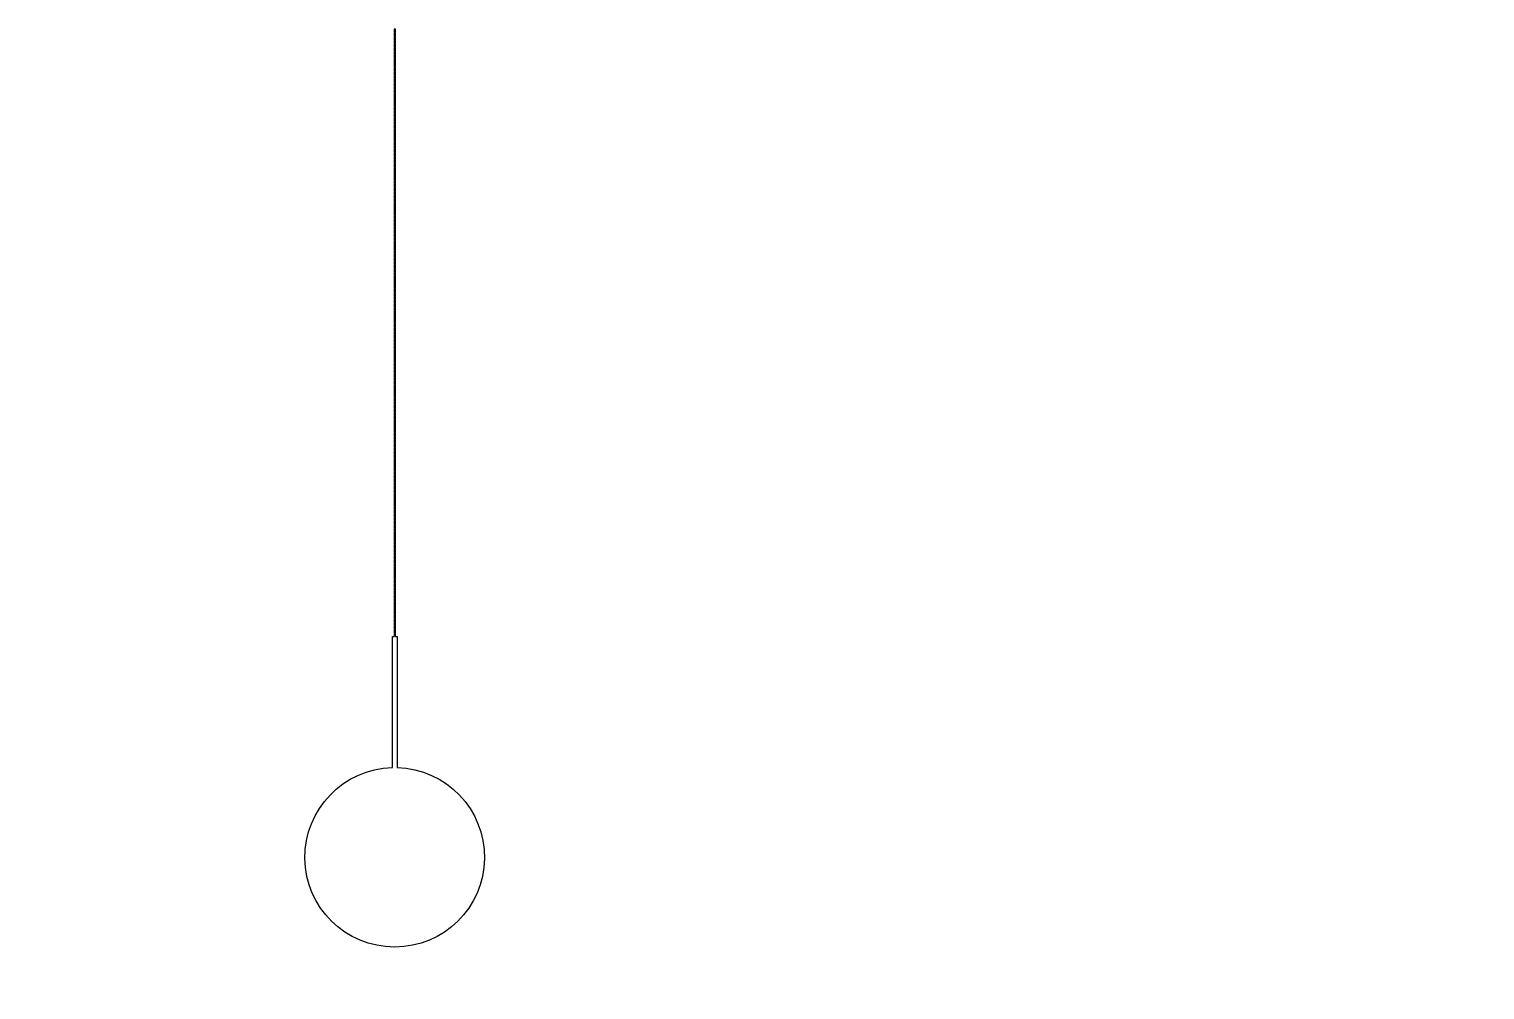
# Model space of a CAD drawing. Header units: inches. Extents: x 734146 to 834146, y 204695 to 304695.
# Drawn here: x 794793 to 797954, y 262302 to 264388 of the extents above; entities that cross this region are included whole.
import ezdxf

# ---------------------------------------------------------------- set-up
doc = ezdxf.new("R2010")
doc.units = ezdxf.units.IN
doc.header["$MEASUREMENT"] = 0

# ---------------------------------------------------------------- blocks, each defined once
blk = doc.blocks.new('*U39')
for p, q in [((298.1, 657.3), (298.1, 660.3)), ((301.1, 657.3), (298.1, 657.3)), ((301.1, 660.3), (301.1, 657.3))]:
    blk.add_line(p, q)
for points in [[(294.6, 944.7), (294.6, 660.3), (298.1, 660.3)], [(301.1, 660.3), (304.6, 660.3), (304.6, 944.7)]]:
    blk.add_lwpolyline(points)
for points in [[(301.1, 653.3), (298.1, 653.3), (298.1, 656.3), (301.1, 656.3)], [(301.1, 649.3), (298.1, 649.3), (298.1, 652.3), (301.1, 652.3)], [(301.1, 645.3), (298.1, 645.3), (298.1, 648.3), (301.1, 648.3)], [(301.1, 641.3), (298.1, 641.3), (298.1, 644.3), (301.1, 644.3)], [(301.1, 637.3), (298.1, 637.3), (298.1, 640.3), (301.1, 640.3)], [(301.1, 633.3), (298.1, 633.3), (298.1, 636.3), (301.1, 636.3)], [(301.1, 629.3), (298.1, 629.3), (298.1, 632.3), (301.1, 632.3)], [(301.1, 625.3), (298.1, 625.3), (298.1, 628.3), (301.1, 628.3)], [(301.1, 621.3), (298.1, 621.3), (298.1, 624.3), (301.1, 624.3)], [(301.1, 617.3), (298.1, 617.3), (298.1, 620.3), (301.1, 620.3)], [(301.1, 613.3), (298.1, 613.3), (298.1, 616.3), (301.1, 616.3)], [(301.1, 609.3), (298.1, 609.3), (298.1, 612.3), (301.1, 612.3)], [(301.1, 605.3), (298.1, 605.3), (298.1, 608.3), (301.1, 608.3)], [(301.1, 601.3), (298.1, 601.3), (298.1, 604.3), (301.1, 604.3)], [(301.1, 597.3), (298.1, 597.3), (298.1, 600.3), (301.1, 600.3)], [(301.1, 593.3), (298.1, 593.3), (298.1, 596.3), (301.1, 596.3)], [(301.1, 589.3), (298.1, 589.3), (298.1, 592.3), (301.1, 592.3)], [(301.1, 585.3), (298.1, 585.3), (298.1, 588.3), (301.1, 588.3)], [(301.1, 581.3), (298.1, 581.3), (298.1, 584.3), (301.1, 584.3)], [(301.1, 577.3), (298.1, 577.3), (298.1, 580.3), (301.1, 580.3)], [(301.1, 573.3), (298.1, 573.3), (298.1, 576.3), (301.1, 576.3)], [(301.1, 569.3), (298.1, 569.3), (298.1, 572.3), (301.1, 572.3)], [(301.1, 565.3), (298.1, 565.3), (298.1, 568.3), (301.1, 568.3)], [(301.1, 561.3), (298.1, 561.3), (298.1, 564.3), (301.1, 564.3)], [(301.1, 557.3), (298.1, 557.3), (298.1, 560.3), (301.1, 560.3)], [(301.1, 553.3), (298.1, 553.3), (298.1, 556.3), (301.1, 556.3)], [(301.1, 549.3), (298.1, 549.3), (298.1, 552.3), (301.1, 552.3)], [(301.1, 545.3), (298.1, 545.3), (298.1, 548.3), (301.1, 548.3)], [(301.1, 541.3), (298.1, 541.3), (298.1, 544.3), (301.1, 544.3)], [(301.1, 537.3), (298.1, 537.3), (298.1, 540.3), (301.1, 540.3)], [(301.1, 533.3), (298.1, 533.3), (298.1, 536.3), (301.1, 536.3)], [(301.1, 529.3), (298.1, 529.3), (298.1, 532.3), (301.1, 532.3)], [(301.1, 525.3), (298.1, 525.3), (298.1, 528.3), (301.1, 528.3)], [(301.1, 521.3), (298.1, 521.3), (298.1, 524.3), (301.1, 524.3)], [(301.1, 517.3), (298.1, 517.3), (298.1, 520.3), (301.1, 520.3)], [(301.1, 513.3), (298.1, 513.3), (298.1, 516.3), (301.1, 516.3)], [(301.1, 509.3), (298.1, 509.3), (298.1, 512.3), (301.1, 512.3)], [(301.1, 505.3), (298.1, 505.3), (298.1, 508.3), (301.1, 508.3)], [(301.1, 501.3), (298.1, 501.3), (298.1, 504.3), (301.1, 504.3)], [(301.1, 497.3), (298.1, 497.3), (298.1, 500.3), (301.1, 500.3)], [(301.1, 493.3), (298.1, 493.3), (298.1, 496.3), (301.1, 496.3)], [(301.1, 489.3), (298.1, 489.3), (298.1, 492.3), (301.1, 492.3)], [(301.1, 485.3), (298.1, 485.3), (298.1, 488.3), (301.1, 488.3)], [(301.1, 481.3), (298.1, 481.3), (298.1, 484.3), (301.1, 484.3)], [(301.1, 477.3), (298.1, 477.3), (298.1, 480.3), (301.1, 480.3)], [(301.1, 473.3), (298.1, 473.3), (298.1, 476.3), (301.1, 476.3)], [(301.1, 469.3), (298.1, 469.3), (298.1, 472.3), (301.1, 472.3)], [(301.1, 465.3), (298.1, 465.3), (298.1, 468.3), (301.1, 468.3)], [(301.1, 461.3), (298.1, 461.3), (298.1, 464.3), (301.1, 464.3)], [(301.1, 457.3), (298.1, 457.3), (298.1, 460.3), (301.1, 460.3)], [(301.1, 453.3), (298.1, 453.3), (298.1, 456.3), (301.1, 456.3)], [(301.1, 449.3), (298.1, 449.3), (298.1, 452.3), (301.1, 452.3)], [(301.1, 445.3), (298.1, 445.3), (298.1, 448.3), (301.1, 448.3)], [(301.1, 441.3), (298.1, 441.3), (298.1, 444.3), (301.1, 444.3)], [(301.1, 437.3), (298.1, 437.3), (298.1, 440.3), (301.1, 440.3)], [(301.1, 433.3), (298.1, 433.3), (298.1, 436.3), (301.1, 436.3)], [(301.1, 429.3), (298.1, 429.3), (298.1, 432.3), (301.1, 432.3)], [(301.1, 425.3), (298.1, 425.3), (298.1, 428.3), (301.1, 428.3)], [(301.1, 421.3), (298.1, 421.3), (298.1, 424.3), (301.1, 424.3)], [(301.1, 417.3), (298.1, 417.3), (298.1, 420.3), (301.1, 420.3)], [(301.1, 413.3), (298.1, 413.3), (298.1, 416.3), (301.1, 416.3)], [(301.1, 409.3), (298.1, 409.3), (298.1, 412.3), (301.1, 412.3)], [(301.1, 405.3), (298.1, 405.3), (298.1, 408.3), (301.1, 408.3)], [(301.1, 401.3), (298.1, 401.3), (298.1, 404.3), (301.1, 404.3)], [(301.1, 397.3), (298.1, 397.3), (298.1, 400.3), (301.1, 400.3)], [(301.1, 393.3), (298.1, 393.3), (298.1, 396.3), (301.1, 396.3)], [(301.1, 389.3), (298.1, 389.3), (298.1, 392.3), (301.1, 392.3)], [(301.1, 385.3), (298.1, 385.3), (298.1, 388.3), (301.1, 388.3)], [(301.1, 381.3), (298.1, 381.3), (298.1, 384.3), (301.1, 384.3)], [(301.1, 377.3), (298.1, 377.3), (298.1, 380.3), (301.1, 380.3)], [(301.1, 373.3), (298.1, 373.3), (298.1, 376.3), (301.1, 376.3)], [(301.1, 369.3), (298.1, 369.3), (298.1, 372.3), (301.1, 372.3)], [(301.1, 365.3), (298.1, 365.3), (298.1, 368.3), (301.1, 368.3)], [(301.1, 361.3), (298.1, 361.3), (298.1, 364.3), (301.1, 364.3)], [(301.1, 357.3), (298.1, 357.3), (298.1, 360.3), (301.1, 360.3)], [(301.1, 353.3), (298.1, 353.3), (298.1, 356.3), (301.1, 356.3)], [(301.1, 349.3), (298.1, 349.3), (298.1, 352.3), (301.1, 352.3)], [(301.1, 345.3), (298.1, 345.3), (298.1, 348.3), (301.1, 348.3)], [(301.1, 341.3), (298.1, 341.3), (298.1, 344.3), (301.1, 344.3)], [(301.1, 337.3), (298.1, 337.3), (298.1, 340.3), (301.1, 340.3)], [(301.1, 333.3), (298.1, 333.3), (298.1, 336.3), (301.1, 336.3)], [(301.1, 329.3), (298.1, 329.3), (298.1, 332.3), (301.1, 332.3)], [(301.1, 325.3), (298.1, 325.3), (298.1, 328.3), (301.1, 328.3)], [(301.1, 321.3), (298.1, 321.3), (298.1, 324.3), (301.1, 324.3)], [(301.1, 317.3), (298.1, 317.3), (298.1, 320.3), (301.1, 320.3)], [(301.1, 313.3), (298.1, 313.3), (298.1, 316.3), (301.1, 316.3)], [(301.1, 309.3), (298.1, 309.3), (298.1, 312.3), (301.1, 312.3)], [(301.1, 305.3), (298.1, 305.3), (298.1, 308.3), (301.1, 308.3)], [(301.1, 301.3), (298.1, 301.3), (298.1, 304.3), (301.1, 304.3)], [(301.1, 297.3), (298.1, 297.3), (298.1, 300.3), (301.1, 300.3)], [(301.1, 293.3), (298.1, 293.3), (298.1, 296.3), (301.1, 296.3)], [(301.1, 289.3), (298.1, 289.3), (298.1, 292.3), (301.1, 292.3)], [(301.1, 285.3), (298.1, 285.3), (298.1, 288.3), (301.1, 288.3)], [(301.1, 281.3), (298.1, 281.3), (298.1, 284.3), (301.1, 284.3)], [(301.1, 277.3), (298.1, 277.3), (298.1, 280.3), (301.1, 280.3)], [(301.1, 273.3), (298.1, 273.3), (298.1, 276.3), (301.1, 276.3)], [(301.1, 269.3), (298.1, 269.3), (298.1, 272.3), (301.1, 272.3)], [(301.1, 265.3), (298.1, 265.3), (298.1, 268.3), (301.1, 268.3)], [(301.1, 261.3), (298.1, 261.3), (298.1, 264.3), (301.1, 264.3)], [(301.1, 257.3), (298.1, 257.3), (298.1, 260.3), (301.1, 260.3)], [(301.1, 253.3), (298.1, 253.3), (298.1, 256.3), (301.1, 256.3)], [(301.1, 249.3), (298.1, 249.3), (298.1, 252.3), (301.1, 252.3)], [(301.1, 245.3), (298.1, 245.3), (298.1, 248.3), (301.1, 248.3)], [(301.1, 241.3), (298.1, 241.3), (298.1, 244.3), (301.1, 244.3)], [(301.1, 237.3), (298.1, 237.3), (298.1, 240.3), (301.1, 240.3)], [(301.1, 233.3), (298.1, 233.3), (298.1, 236.3), (301.1, 236.3)], [(301.1, 229.3), (298.1, 229.3), (298.1, 232.3), (301.1, 232.3)], [(301.1, 225.3), (298.1, 225.3), (298.1, 228.3), (301.1, 228.3)], [(301.1, 221.3), (298.1, 221.3), (298.1, 224.3), (301.1, 224.3)], [(301.1, 217.3), (298.1, 217.3), (298.1, 220.3), (301.1, 220.3)], [(301.1, 213.3), (298.1, 213.3), (298.1, 216.3), (301.1, 216.3)], [(301.1, 209.3), (298.1, 209.3), (298.1, 212.3), (301.1, 212.3)], [(301.1, 205.3), (298.1, 205.3), (298.1, 208.3), (301.1, 208.3)], [(301.1, 201.3), (298.1, 201.3), (298.1, 204.3), (301.1, 204.3)], [(301.1, 197.3), (298.1, 197.3), (298.1, 200.3), (301.1, 200.3)], [(301.1, 193.3), (298.1, 193.3), (298.1, 196.3), (301.1, 196.3)], [(301.1, 189.3), (298.1, 189.3), (298.1, 192.3), (301.1, 192.3)], [(301.1, 185.3), (298.1, 185.3), (298.1, 188.3), (301.1, 188.3)], [(301.1, 181.3), (298.1, 181.3), (298.1, 184.3), (301.1, 184.3)], [(301.1, 177.3), (298.1, 177.3), (298.1, 180.3), (301.1, 180.3)], [(301.1, 173.3), (298.1, 173.3), (298.1, 176.3), (301.1, 176.3)], [(301.1, 169.3), (298.1, 169.3), (298.1, 172.3), (301.1, 172.3)], [(301.1, 165.3), (298.1, 165.3), (298.1, 168.3), (301.1, 168.3)], [(301.1, 161.3), (298.1, 161.3), (298.1, 164.3), (301.1, 164.3)], [(301.1, 157.3), (298.1, 157.3), (298.1, 160.3), (301.1, 160.3)], [(301.1, 153.3), (298.1, 153.3), (298.1, 156.3), (301.1, 156.3)], [(301.1, 149.3), (298.1, 149.3), (298.1, 152.3), (301.1, 152.3)], [(301.1, 145.3), (298.1, 145.3), (298.1, 148.3), (301.1, 148.3)], [(301.1, 141.3), (298.1, 141.3), (298.1, 144.3), (301.1, 144.3)], [(301.1, 137.3), (298.1, 137.3), (298.1, 140.3), (301.1, 140.3)], [(301.1, 133.3), (298.1, 133.3), (298.1, 136.3), (301.1, 136.3)], [(301.1, 129.3), (298.1, 129.3), (298.1, 132.3), (301.1, 132.3)], [(301.1, 125.3), (298.1, 125.3), (298.1, 128.3), (301.1, 128.3)], [(301.1, 121.3), (298.1, 121.3), (298.1, 124.3), (301.1, 124.3)], [(301.1, 117.3), (298.1, 117.3), (298.1, 120.3), (301.1, 120.3)], [(301.1, 113.3), (298.1, 113.3), (298.1, 116.3), (301.1, 116.3)], [(301.1, 109.3), (298.1, 109.3), (298.1, 112.3), (301.1, 112.3)], [(301.1, 105.3), (298.1, 105.3), (298.1, 108.3), (301.1, 108.3)], [(301.1, 101.3), (298.1, 101.3), (298.1, 104.3), (301.1, 104.3)], [(301.1, 97.3), (298.1, 97.3), (298.1, 100.3), (301.1, 100.3)], [(301.1, 93.3), (298.1, 93.3), (298.1, 96.3), (301.1, 96.3)], [(301.1, 89.3), (298.1, 89.3), (298.1, 92.3), (301.1, 92.3)], [(301.1, 85.3), (298.1, 85.3), (298.1, 88.3), (301.1, 88.3)], [(301.1, 81.3), (298.1, 81.3), (298.1, 84.3), (301.1, 84.3)], [(301.1, 77.3), (298.1, 77.3), (298.1, 80.3), (301.1, 80.3)], [(301.1, 73.3), (298.1, 73.3), (298.1, 76.3), (301.1, 76.3)], [(301.1, 69.3), (298.1, 69.3), (298.1, 72.3), (301.1, 72.3)], [(301.1, 65.3), (298.1, 65.3), (298.1, 68.3), (301.1, 68.3)], [(301.1, 61.3), (298.1, 61.3), (298.1, 64.3), (301.1, 64.3)], [(301.1, 57.3), (298.1, 57.3), (298.1, 60.3), (301.1, 60.3)], [(301.1, 53.3), (298.1, 53.3), (298.1, 56.3), (301.1, 56.3)], [(301.1, 49.3), (298.1, 49.3), (298.1, 52.3), (301.1, 52.3)], [(301.1, 45.3), (298.1, 45.3), (298.1, 48.3), (301.1, 48.3)], [(301.1, 41.3), (298.1, 41.3), (298.1, 44.3), (301.1, 44.3)], [(301.1, 37.3), (298.1, 37.3), (298.1, 40.3), (301.1, 40.3)], [(301.1, 33.3), (298.1, 33.3), (298.1, 36.3), (301.1, 36.3)], [(301.1, 29.3), (298.1, 29.3), (298.1, 32.3), (301.1, 32.3)], [(301.1, 25.3), (298.1, 25.3), (298.1, 28.3), (301.1, 28.3)], [(301.1, 21.3), (298.1, 21.3), (298.1, 24.3), (301.1, 24.3)], [(301.1, 17.3), (298.1, 17.3), (298.1, 20.3), (301.1, 20.3)], [(301.1, 13.3), (298.1, 13.3), (298.1, 16.3), (301.1, 16.3)], [(301.1, 9.3), (298.1, 9.3), (298.1, 12.3), (301.1, 12.3)], [(301.1, 5.3), (298.1, 5.3), (298.1, 8.3), (301.1, 8.3)], [(301.1, 1.3), (298.1, 1.3), (298.1, 4.3), (301.1, 4.3)], [(301.1, -2.7), (298.1, -2.7), (298.1, 0.3), (301.1, 0.3)], [(301.1, -6.7), (298.1, -6.7), (298.1, -3.7), (301.1, -3.7)], [(301.1, -10.7), (298.1, -10.7), (298.1, -7.7), (301.1, -7.7)], [(301.1, -14.7), (298.1, -14.7), (298.1, -11.7), (301.1, -11.7)], [(301.1, -18.7), (298.1, -18.7), (298.1, -15.7), (301.1, -15.7)], [(301.1, -22.7), (298.1, -22.7), (298.1, -19.7), (301.1, -19.7)], [(301.1, -26.7), (298.1, -26.7), (298.1, -23.7), (301.1, -23.7)], [(301.1, -30.7), (298.1, -30.7), (298.1, -27.7), (301.1, -27.7)], [(301.1, -34.7), (298.1, -34.7), (298.1, -31.7), (301.1, -31.7)], [(301.1, -38.7), (298.1, -38.7), (298.1, -35.7), (301.1, -35.7)], [(301.1, -42.7), (298.1, -42.7), (298.1, -39.7), (301.1, -39.7)], [(301.1, -46.7), (298.1, -46.7), (298.1, -43.7), (301.1, -43.7)], [(301.1, -50.7), (298.1, -50.7), (298.1, -47.7), (301.1, -47.7)], [(301.1, -54.7), (298.1, -54.7), (298.1, -51.7), (301.1, -51.7)], [(301.1, -58.7), (298.1, -58.7), (298.1, -55.7), (301.1, -55.7)], [(301.1, -62.7), (298.1, -62.7), (298.1, -59.7), (301.1, -59.7)], [(301.1, -66.7), (298.1, -66.7), (298.1, -63.7), (301.1, -63.7)], [(301.1, -70.7), (298.1, -70.7), (298.1, -67.7), (301.1, -67.7)], [(301.1, -74.7), (298.1, -74.7), (298.1, -71.7), (301.1, -71.7)], [(301.1, -78.7), (298.1, -78.7), (298.1, -75.7), (301.1, -75.7)], [(301.1, -82.7), (298.1, -82.7), (298.1, -79.7), (301.1, -79.7)], [(301.1, -86.7), (298.1, -86.7), (298.1, -83.7), (301.1, -83.7)], [(301.1, -90.7), (298.1, -90.7), (298.1, -87.7), (301.1, -87.7)], [(301.1, -94.7), (298.1, -94.7), (298.1, -91.7), (301.1, -91.7)], [(301.1, -98.7), (298.1, -98.7), (298.1, -95.7), (301.1, -95.7)], [(301.1, -102.7), (298.1, -102.7), (298.1, -99.7), (301.1, -99.7)], [(301.1, -106.7), (298.1, -106.7), (298.1, -103.7), (301.1, -103.7)], [(301.1, -110.7), (298.1, -110.7), (298.1, -107.7), (301.1, -107.7)], [(301.1, -114.7), (298.1, -114.7), (298.1, -111.7), (301.1, -111.7)], [(301.1, -118.7), (298.1, -118.7), (298.1, -115.7), (301.1, -115.7)], [(301.1, -122.7), (298.1, -122.7), (298.1, -119.7), (301.1, -119.7)], [(301.1, -126.7), (298.1, -126.7), (298.1, -123.7), (301.1, -123.7)], [(301.1, -130.7), (298.1, -130.7), (298.1, -127.7), (301.1, -127.7)], [(301.1, -134.7), (298.1, -134.7), (298.1, -131.7), (301.1, -131.7)], [(301.1, -138.7), (298.1, -138.7), (298.1, -135.7), (301.1, -135.7)], [(301.1, -142.7), (298.1, -142.7), (298.1, -139.7), (301.1, -139.7)], [(301.1, -146.7), (298.1, -146.7), (298.1, -143.7), (301.1, -143.7)], [(301.1, -150.7), (298.1, -150.7), (298.1, -147.7), (301.1, -147.7)], [(301.1, -154.7), (298.1, -154.7), (298.1, -151.7), (301.1, -151.7)], [(301.1, -158.7), (298.1, -158.7), (298.1, -155.7), (301.1, -155.7)], [(301.1, -162.7), (298.1, -162.7), (298.1, -159.7), (301.1, -159.7)], [(301.1, -166.7), (298.1, -166.7), (298.1, -163.7), (301.1, -163.7)], [(301.1, -170.7), (298.1, -170.7), (298.1, -167.7), (301.1, -167.7)], [(301.1, -174.7), (298.1, -174.7), (298.1, -171.7), (301.1, -171.7)], [(301.1, -178.7), (298.1, -178.7), (298.1, -175.7), (301.1, -175.7)], [(301.1, -182.7), (298.1, -182.7), (298.1, -179.7), (301.1, -179.7)], [(301.1, -186.7), (298.1, -186.7), (298.1, -183.7), (301.1, -183.7)], [(301.1, -190.7), (298.1, -190.7), (298.1, -187.7), (301.1, -187.7)], [(301.1, -194.7), (298.1, -194.7), (298.1, -191.7), (301.1, -191.7)], [(301.1, -198.7), (298.1, -198.7), (298.1, -195.7), (301.1, -195.7)], [(301.1, -202.7), (298.1, -202.7), (298.1, -199.7), (301.1, -199.7)], [(301.1, -206.7), (298.1, -206.7), (298.1, -203.7), (301.1, -203.7)], [(301.1, -210.7), (298.1, -210.7), (298.1, -207.7), (301.1, -207.7)], [(301.1, -214.7), (298.1, -214.7), (298.1, -211.7), (301.1, -211.7)], [(301.1, -218.7), (298.1, -218.7), (298.1, -215.7), (301.1, -215.7)], [(301.1, -222.7), (298.1, -222.7), (298.1, -219.7), (301.1, -219.7)], [(301.1, -226.7), (298.1, -226.7), (298.1, -223.7), (301.1, -223.7)], [(301.1, -230.7), (298.1, -230.7), (298.1, -227.7), (301.1, -227.7)], [(301.1, -234.7), (298.1, -234.7), (298.1, -231.7), (301.1, -231.7)], [(301.1, -238.7), (298.1, -238.7), (298.1, -235.7), (301.1, -235.7)], [(301.1, -242.7), (298.1, -242.7), (298.1, -239.7), (301.1, -239.7)], [(301.1, -246.7), (298.1, -246.7), (298.1, -243.7), (301.1, -243.7)], [(301.1, -250.7), (298.1, -250.7), (298.1, -247.7), (301.1, -247.7)], [(301.1, -254.7), (298.1, -254.7), (298.1, -251.7), (301.1, -251.7)], [(301.1, -258.7), (298.1, -258.7), (298.1, -255.7), (301.1, -255.7)], [(301.1, -262.7), (298.1, -262.7), (298.1, -259.7), (301.1, -259.7)], [(301.1, -266.7), (298.1, -266.7), (298.1, -263.7), (301.1, -263.7)], [(301.1, -270.7), (298.1, -270.7), (298.1, -267.7), (301.1, -267.7)], [(301.1, -274.7), (298.1, -274.7), (298.1, -271.7), (301.1, -271.7)], [(301.1, -278.7), (298.1, -278.7), (298.1, -275.7), (301.1, -275.7)], [(301.1, -282.7), (298.1, -282.7), (298.1, -279.7), (301.1, -279.7)], [(301.1, -286.7), (298.1, -286.7), (298.1, -283.7), (301.1, -283.7)], [(301.1, -290.7), (298.1, -290.7), (298.1, -287.7), (301.1, -287.7)], [(301.1, -294.7), (298.1, -294.7), (298.1, -291.7), (301.1, -291.7)], [(301.1, -298.7), (298.1, -298.7), (298.1, -295.7), (301.1, -295.7)], [(301.1, -302.7), (298.1, -302.7), (298.1, -299.7), (301.1, -299.7)], [(301.1, -306.7), (298.1, -306.7), (298.1, -303.7), (301.1, -303.7)], [(301.1, -310.7), (298.1, -310.7), (298.1, -307.7), (301.1, -307.7)], [(301.1, -314.7), (298.1, -314.7), (298.1, -311.7), (301.1, -311.7)], [(301.1, -318.7), (298.1, -318.7), (298.1, -315.7), (301.1, -315.7)], [(301.1, -322.7), (298.1, -322.7), (298.1, -319.7), (301.1, -319.7)], [(301.1, -326.7), (298.1, -326.7), (298.1, -323.7), (301.1, -323.7)], [(301.1, -330.7), (298.1, -330.7), (298.1, -327.7), (301.1, -327.7)], [(301.1, -334.7), (298.1, -334.7), (298.1, -331.7), (301.1, -331.7)], [(301.1, -338.7), (298.1, -338.7), (298.1, -335.7), (301.1, -335.7)], [(301.1, -342.7), (298.1, -342.7), (298.1, -339.7), (301.1, -339.7)], [(301.1, -346.7), (298.1, -346.7), (298.1, -343.7), (301.1, -343.7)], [(301.1, -350.7), (298.1, -350.7), (298.1, -347.7), (301.1, -347.7)], [(301.1, -354.7), (298.1, -354.7), (298.1, -351.7), (301.1, -351.7)], [(301.1, -358.7), (298.1, -358.7), (298.1, -355.7), (301.1, -355.7)], [(301.1, -362.7), (298.1, -362.7), (298.1, -359.7), (301.1, -359.7)], [(301.1, -366.7), (298.1, -366.7), (298.1, -363.7), (301.1, -363.7)], [(301.1, -370.7), (298.1, -370.7), (298.1, -367.7), (301.1, -367.7)], [(301.1, -374.7), (298.1, -374.7), (298.1, -371.7), (301.1, -371.7)], [(301.1, -378.7), (298.1, -378.7), (298.1, -375.7), (301.1, -375.7)], [(301.1, -382.7), (298.1, -382.7), (298.1, -379.7), (301.1, -379.7)], [(301.1, -386.7), (298.1, -386.7), (298.1, -383.7), (301.1, -383.7)], [(301.1, -390.7), (298.1, -390.7), (298.1, -387.7), (301.1, -387.7)], [(301.1, -394.7), (298.1, -394.7), (298.1, -391.7), (301.1, -391.7)], [(301.1, -398.7), (298.1, -398.7), (298.1, -395.7), (301.1, -395.7)], [(301.1, -402.7), (298.1, -402.7), (298.1, -399.7), (301.1, -399.7)], [(301.1, -406.7), (298.1, -406.7), (298.1, -403.7), (301.1, -403.7)], [(301.1, -410.7), (298.1, -410.7), (298.1, -407.7), (301.1, -407.7)], [(301.1, -414.7), (298.1, -414.7), (298.1, -411.7), (301.1, -411.7)], [(301.1, -418.7), (298.1, -418.7), (298.1, -415.7), (301.1, -415.7)], [(301.1, -422.7), (298.1, -422.7), (298.1, -419.7), (301.1, -419.7)], [(301.1, -426.7), (298.1, -426.7), (298.1, -423.7), (301.1, -423.7)], [(301.1, -430.7), (298.1, -430.7), (298.1, -427.7), (301.1, -427.7)], [(301.1, -434.7), (298.1, -434.7), (298.1, -431.7), (301.1, -431.7)], [(301.1, -438.7), (298.1, -438.7), (298.1, -435.7), (301.1, -435.7)], [(301.1, -442.7), (298.1, -442.7), (298.1, -439.7), (301.1, -439.7)], [(301.1, -446.7), (298.1, -446.7), (298.1, -443.7), (301.1, -443.7)], [(301.1, -450.7), (298.1, -450.7), (298.1, -447.7), (301.1, -447.7)], [(301.1, -454.7), (298.1, -454.7), (298.1, -451.7), (301.1, -451.7)], [(301.1, -458.7), (298.1, -458.7), (298.1, -455.7), (301.1, -455.7)], [(301.1, -462.7), (298.1, -462.7), (298.1, -459.7), (301.1, -459.7)], [(301.1, -466.7), (298.1, -466.7), (298.1, -463.7), (301.1, -463.7)], [(301.1, -470.7), (298.1, -470.7), (298.1, -467.7), (301.1, -467.7)], [(301.1, -474.7), (298.1, -474.7), (298.1, -471.7), (301.1, -471.7)], [(301.1, -478.7), (298.1, -478.7), (298.1, -475.7), (301.1, -475.7)], [(301.1, -482.7), (298.1, -482.7), (298.1, -479.7), (301.1, -479.7)], [(301.1, -486.7), (298.1, -486.7), (298.1, -483.7), (301.1, -483.7)], [(301.1, -490.7), (298.1, -490.7), (298.1, -487.7), (301.1, -487.7)], [(301.1, -494.7), (298.1, -494.7), (298.1, -491.7), (301.1, -491.7)], [(301.1, -498.7), (298.1, -498.7), (298.1, -495.7), (301.1, -495.7)], [(301.1, -502.7), (298.1, -502.7), (298.1, -499.7), (301.1, -499.7)], [(301.1, -506.7), (298.1, -506.7), (298.1, -503.7), (301.1, -503.7)], [(301.1, -510.7), (298.1, -510.7), (298.1, -507.7), (301.1, -507.7)], [(301.1, -514.7), (298.1, -514.7), (298.1, -511.7), (301.1, -511.7)], [(301.1, -518.7), (298.1, -518.7), (298.1, -515.7), (301.1, -515.7)], [(301.1, -522.7), (298.1, -522.7), (298.1, -519.7), (301.1, -519.7)], [(301.1, -526.7), (298.1, -526.7), (298.1, -523.7), (301.1, -523.7)], [(301.1, -530.7), (298.1, -530.7), (298.1, -527.7), (301.1, -527.7)], [(301.1, -534.7), (298.1, -534.7), (298.1, -531.7), (301.1, -531.7)], [(301.1, -538.7), (298.1, -538.7), (298.1, -535.7), (301.1, -535.7)], [(301.1, -542.7), (298.1, -542.7), (298.1, -539.7), (301.1, -539.7)], [(301.1, -546.7), (298.1, -546.7), (298.1, -543.7), (301.1, -543.7)], [(301.1, -550.7), (298.1, -550.7), (298.1, -547.7), (301.1, -547.7)], [(301.1, -554.7), (298.1, -554.7), (298.1, -551.7), (301.1, -551.7)], [(301.1, -558.7), (298.1, -558.7), (298.1, -555.7), (301.1, -555.7)], [(301.1, -562.7), (298.1, -562.7), (298.1, -559.7), (301.1, -559.7)], [(301.1, -566.7), (298.1, -566.7), (298.1, -563.7), (301.1, -563.7)], [(301.1, -570.7), (298.1, -570.7), (298.1, -567.7), (301.1, -567.7)], [(301.1, -574.7), (298.1, -574.7), (298.1, -571.7), (301.1, -571.7)], [(301.1, -578.7), (298.1, -578.7), (298.1, -575.7), (301.1, -575.7)], [(301.1, -582.7), (298.1, -582.7), (298.1, -579.7), (301.1, -579.7)], [(301.1, -586.7), (298.1, -586.7), (298.1, -583.7), (301.1, -583.7)], [(301.1, -590.7), (298.1, -590.7), (298.1, -587.7), (301.1, -587.7)], [(301.1, -594.7), (298.1, -594.7), (298.1, -591.7), (301.1, -591.7)], [(301.1, -598.7), (298.1, -598.7), (298.1, -595.7), (301.1, -595.7)], [(301.1, -602.7), (298.1, -602.7), (298.1, -599.7), (301.1, -599.7)], [(301.1, -606.7), (298.1, -606.7), (298.1, -603.7), (301.1, -603.7)], [(301.1, -610.7), (298.1, -610.7), (298.1, -607.7), (301.1, -607.7)], [(301.1, -614.7), (298.1, -614.7), (298.1, -611.7), (301.1, -611.7)], [(301.1, -618.7), (298.1, -618.7), (298.1, -615.7), (301.1, -615.7)], [(301.1, -622.7), (298.1, -622.7), (298.1, -619.7), (301.1, -619.7)], [(301.1, -626.7), (298.1, -626.7), (298.1, -623.7), (301.1, -623.7)], [(301.1, -630.7), (298.1, -630.7), (298.1, -627.7), (301.1, -627.7)], [(301.1, -634.7), (298.1, -634.7), (298.1, -631.7), (301.1, -631.7)], [(301.1, -638.7), (298.1, -638.7), (298.1, -635.7), (301.1, -635.7)], [(301.1, -642.7), (298.1, -642.7), (298.1, -639.7), (301.1, -639.7)], [(301.1, -646.7), (298.1, -646.7), (298.1, -643.7), (301.1, -643.7)], [(301.1, -650.7), (298.1, -650.7), (298.1, -647.7), (301.1, -647.7)], [(301.1, -654.7), (298.1, -654.7), (298.1, -651.7), (301.1, -651.7)], [(301.1, -658.7), (298.1, -658.7), (298.1, -655.7), (301.1, -655.7)]]:
    blk.add_lwpolyline(points, close=True)
blk.add_arc((299.6, 1139.6), 195, 271.4693, 268.5307)
blk = doc.blocks.new('*U41')
at = {"color": 0, "linetype": 'ByBlock', "lineweight": -2, "transparency": 16777216}
blk.add_blockref('*U39', (36000, 0), dxfattribs=at)

msp = doc.modelspace()

# ---------------------------------------------------------------- linework, layer by layer
msp.add_circle((784146.5, 254695.1), 50000)

# ---------------------------------------------------------------- block references
at = {"xscale": -1, "rotation": 180}
msp.add_blockref('*U41', (759287.3, 263729.1), dxfattribs=at)

doc.saveas('drawing.dxf')
